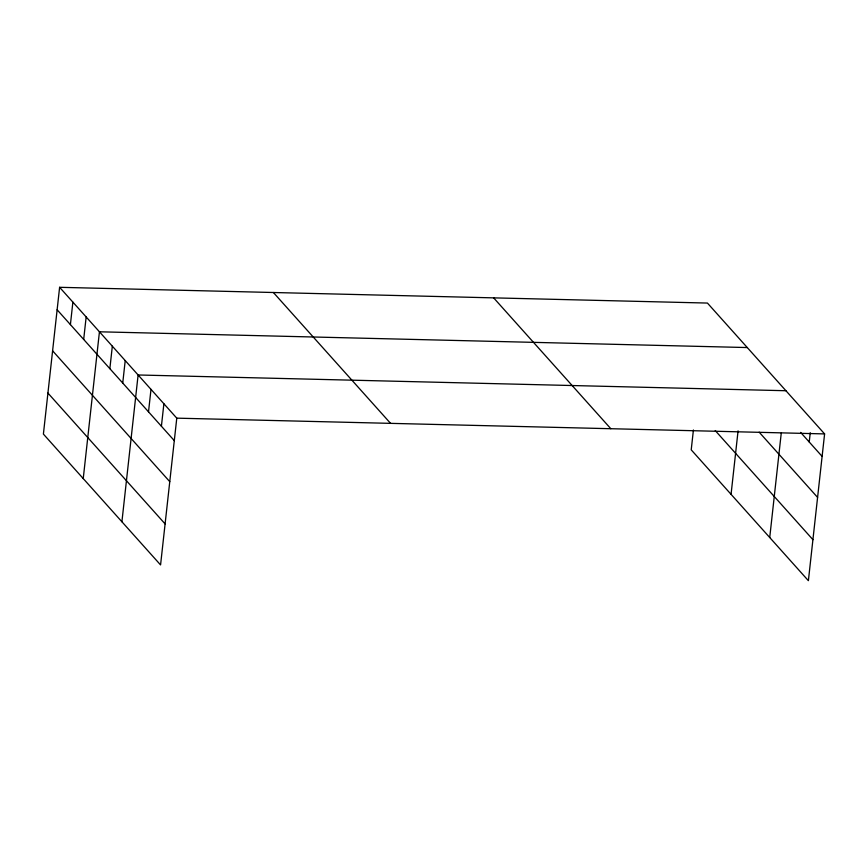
<?xml version="1.0" encoding="UTF-8"?>
<svg xmlns="http://www.w3.org/2000/svg" width="868" height="868" viewBox="0 0 868 868"><rect width="100%" height="100%" fill="white"/><g stroke="black" fill="none" stroke-linecap="round" stroke-linejoin="round"><path stroke-width="1.3" d="M59.61 287.308L43.4 434.087L160.569 564.938L176.779 418.159L59.61 287.308L707.431 303.062L824.6 433.913L808.39 580.692L691.221 449.841L693.413 429.996M70.406 324.61L72.879 302.14M83.686 339.442L86.16 316.961M83.241 478.572L99.44 331.793L747.261 347.558M109.856 368.661L112.33 346.191M122.735 383.059L125.22 360.578M121.911 521.755L138.11 374.976L785.931 390.73M148.515 411.844L150.999 389.363M161.405 426.242L163.889 403.761M731.062 494.337L738.071 430.864M769.732 537.509L781.265 433.056M809.226 441.996L810.256 432.741M176.779 418.159L824.6 433.913M800.632 432.405L822.115 456.394M759.164 432.166L817.591 497.407M715.232 430.571L812.925 539.679M493.642 297.865L610.822 428.716M273.387 292.505L390.557 423.356M57.125 309.778L174.294 440.629M52.59 350.802L169.77 481.653M47.924 393.063L165.104 523.914"/></g></svg>
